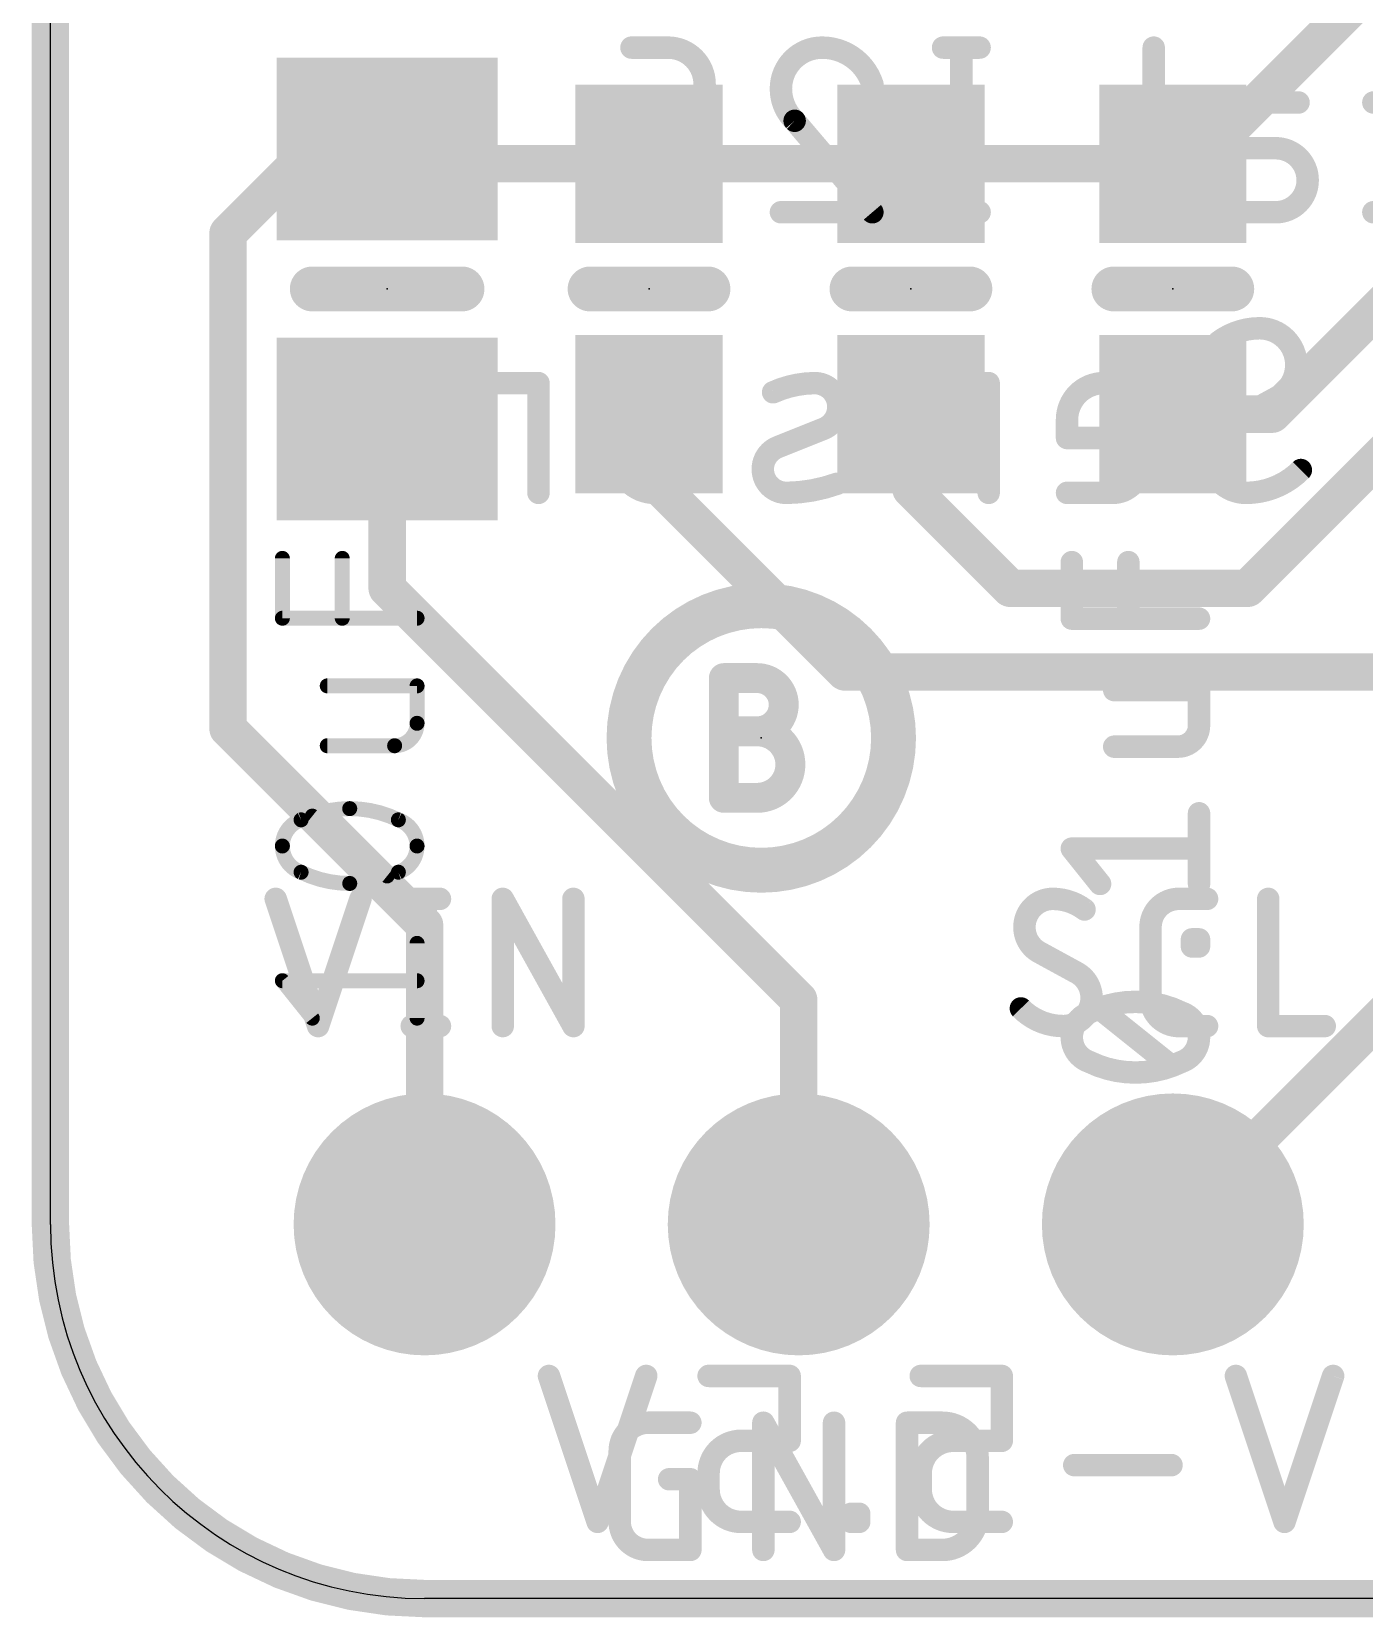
# Model space of a CAD drawing. Extents: x -0.1 to 23, y -0.1 to 16.6.
# Drawn here: x -0.13 to 8.92, y -0.13 to 10.64 of the extents above; entities that cross this region are included whole.
import ezdxf

# ---------------------------------------------------------------- set-up
doc = ezdxf.new("R2010")
doc.units = 0
for name, color, linetype in [('1', 12, 'CONTINUOUS'), ('16', 5, 'CONTINUOUS'), ('17', 110, 'CONTINUOUS'), ('20', 31, 'CONTINUOUS'), ('21', 40, 'CONTINUOUS'), ('22', 6, 'CONTINUOUS'), ('23', 53, 'CONTINUOUS'), ('27', 4, 'CONTINUOUS')]:
    doc.layers.add(name, color=color, linetype=linetype)

# ---------------------------------------------------------------- blocks, each defined once
blk = doc.blocks.new('RECT')
blk.add_solid([(-0.5, -0.5), (0.5, -0.5), (-0.5, 0.5), (0.5, 0.5)])
blk = doc.blocks.new('ROUNDP')
at = {"const_width": 0.5}
blk.add_lwpolyline([(0, -0.25, 1), (0, 0.25, 1), (0, -0.25)], format="xyb", dxfattribs=at)

msp = doc.modelspace()

# ---------------------------------------------------------------- linework, layer by layer
at = {"layer": '1', "const_width": 0.254}
for points in [[(9.525, 11.49), (7.775, 9.74)], [(1.778, 9.84), (1.2058, 9.2678)], [(2.286, 9.84), (1.778, 9.84)], [(2.386, 9.74), (2.286, 9.84)], [(4.064, 9.74), (2.386, 9.74)], [(5.842, 9.74), (4.064, 9.74)], [(7.62, 9.74), (5.842, 9.74)], [(7.775, 9.74), (7.62, 9.74)], [(9.652, 9.398), (8.294, 8.04)], [(1.2058, 5.9062), (1.2058, 9.2678)], [(9.398, 8.128), (8.128, 6.858)], [(4.064, 8.04), (4.064, 7.62)], [(5.842, 8.04), (5.842, 7.532)], [(8.294, 8.04), (7.62, 8.04)], [(2.286, 6.858), (2.286, 7.94)], [(5.394, 6.29), (4.064, 7.62)], [(6.516, 6.858), (5.842, 7.532)], [(5.08, 4.064), (2.286, 6.858)], [(8.128, 6.858), (6.516, 6.858)], [(9.525, 6.29), (5.394, 6.29)], [(2.54, 4.572), (1.2058, 5.9062)], [(2.54, 2.54), (2.54, 4.572)], [(9.525, 4.445), (7.62, 2.54)], [(5.08, 4.064), (5.08, 2.54)]]:
    msp.add_lwpolyline(points, dxfattribs=at)
at = {"layer": '1', "const_width": 0.127}
for points in [[(1.778, 9.9035, 1), (1.778, 9.7765)], [(1.8229, 9.7951, 1), (1.7331, 9.8849)], [(2.3309, 9.8849, 1), (2.2411, 9.7951)], [(2.286, 9.7765, 1), (2.286, 9.9035)], [(2.386, 9.8035, 1), (2.386, 9.6765)], [(2.3411, 9.6951, 1), (2.4309, 9.7849)], [(4.064, 9.8035, 1), (4.064, 9.6765)], [(4.064, 9.6765, 1), (4.064, 9.8035)], [(5.842, 9.8035, 1), (5.842, 9.6765)], [(5.842, 9.6765, 1), (5.842, 9.8035)], [(7.62, 9.8035, 1), (7.62, 9.6765)], [(7.62, 9.6765, 1), (7.62, 9.8035)], [(7.7301, 9.7849, 1), (7.8199, 9.6951)], [(7.775, 9.6765, 1), (7.775, 9.8035)], [(1.2693, 9.2678, 1), (1.1423, 9.2678)], [(1.1609, 9.3127, 1), (1.2507, 9.2229)], [(4.1275, 8.04, 1), (4.0005, 8.04)], [(5.9055, 8.04, 1), (5.7785, 8.04)], [(7.62, 8.1035, 1), (7.62, 7.9765)], [(8.2491, 8.0849, 1), (8.3389, 7.9951)], [(8.294, 7.9765, 1), (8.294, 8.1035)], [(2.3495, 7.94, 1), (2.2225, 7.94)], [(4.1089, 7.6649, 1), (4.0191, 7.5751)], [(4.0005, 7.62, 1), (4.1275, 7.62)], [(5.8869, 7.5769, 1), (5.7971, 7.4871)], [(5.7785, 7.532, 1), (5.9055, 7.532)], [(2.3309, 6.9029, 1), (2.2411, 6.8131)], [(2.2225, 6.858, 1), (2.3495, 6.858)], [(6.516, 6.9215, 1), (6.516, 6.7945)], [(6.4711, 6.8131, 1), (6.5609, 6.9029)], [(8.0831, 6.9029, 1), (8.1729, 6.8131)], [(8.128, 6.7945, 1), (8.128, 6.9215)], [(5.394, 6.3535, 1), (5.394, 6.2265)], [(5.3491, 6.2451, 1), (5.4389, 6.3349)], [(1.2507, 5.9511, 1), (1.1609, 5.8613)], [(1.1423, 5.9062, 1), (1.2693, 5.9062)], [(2.6035, 4.572, 1), (2.4765, 4.572)], [(2.4951, 4.5271, 1), (2.5849, 4.6169)], [(5.1435, 4.064, 1), (5.0165, 4.064)], [(5.0351, 4.0191, 1), (5.1249, 4.1089)], [(2.4765, 2.54, 1), (2.6035, 2.54)], [(5.0165, 2.54, 1), (5.1435, 2.54)], [(7.5751, 2.5849, 1), (7.6649, 2.4951)]]:
    msp.add_lwpolyline(points, format="xyb", dxfattribs=at)
at = {"layer": '16', "const_width": 0.254}
for points in [[(0, 2.54), (0, 13.97)], [(20.32, 0), (2.54, 0)]]:
    msp.add_lwpolyline(points, dxfattribs=at)
at = {"layer": '16'}
for points, const_width in [([(0, 2.54, 0.4142), (2.54, 0)], 0.254), ([(0.0635, 2.54, 1), (-0.0635, 2.54)], 0.127), ([(-0.0635, 2.54, 1), (0.0635, 2.54)], 0.127), ([(2.54, 0.0635, 1), (2.54, -0.0635)], 0.127), ([(2.54, -0.0635, 1), (2.54, 0.0635)], 0.127)]:
    msp.add_lwpolyline(points, format="xyb", dxfattribs=dict(at, const_width=const_width))
at = {"layer": '20'}
for p, q in [((0, 2.54), (0, 13.97)), ((20.32, 0), (2.54, 0))]:
    msp.add_line(p, q, dxfattribs=at)
msp.add_arc((2.54, 2.54), 2.54, 180, 270, dxfattribs=at)
at = {"layer": '21'}
for points, const_width in [([(2.794, 8.89), (1.778, 8.89)], 0.3048), ([(3.664, 8.89), (4.464, 8.89)], 0.3048), ([(5.442, 8.89), (6.242, 8.89)], 0.3048), ([(8.02, 8.89), (7.22, 8.89)], 0.3048), ([(4.572, 5.4356), (4.572, 6.2484)], 0.2032), ([(4.572, 6.2484), (4.7978, 6.2484)], 0.2032), ([(4.572, 5.8872), (4.7978, 5.8872)], 0.2032), ([(4.7978, 5.4356), (4.572, 5.4356)], 0.2032), ([(1.5294, 4.7498), (1.8172, 3.8862)], 0.1524), ([(1.8172, 3.8862), (2.1051, 4.7498)], 0.1524), ([(2.4528, 4.7498), (2.6447, 4.7498)], 0.1524), ([(2.5487, 4.7498), (2.5487, 3.8862)], 0.1524), ([(3.0709, 3.8862), (3.0709, 4.7498)], 0.1524), ([(3.0709, 4.7498), (3.5506, 3.8862)], 0.1524), ([(3.5506, 3.8862), (3.5506, 4.7498)], 0.1524), ([(7.6606, 4.7498), (7.8525, 4.7498)], 0.1524), ([(8.2676, 4.7498), (8.2676, 3.8862)], 0.1524), ([(7.4687, 4.0781), (7.4687, 4.5579)], 0.1524), ([(6.9724, 4.246), (6.7085, 4.39)], 0.1524), ([(2.4528, 3.8862), (2.6447, 3.8862)], 0.1524), ([(7.8525, 3.8862), (7.6606, 3.8862)], 0.1524), ([(8.2676, 3.8862), (8.6514, 3.8862)], 0.1524), ([(4.0567, 1.1938), (4.3445, 1.1938)], 0.1524), ([(4.8401, 0.3302), (4.8401, 1.1938)], 0.1524), ([(4.8401, 1.1938), (5.3199, 0.3302)], 0.1524), ([(5.3199, 0.3302), (5.3199, 1.1938)], 0.1524), ([(5.8155, 0.3302), (5.8155, 1.1938)], 0.1524), ([(5.8155, 1.1938), (6.0554, 1.1938)], 0.1524), ([(3.8648, 0.5221), (3.8648, 1.0019)], 0.1524), ([(6.2952, 0.9539), (6.2952, 0.5701)], 0.1524), ([(4.2006, 0.81), (4.3445, 0.81)], 0.1524), ([(4.3445, 0.81), (4.3445, 0.3302)], 0.1524), ([(4.3445, 0.3302), (4.0567, 0.3302)], 0.1524), ([(6.0554, 0.3302), (5.8155, 0.3302)], 0.1524)]:
    msp.add_lwpolyline(points, dxfattribs=dict(at, const_width=const_width))
for points, const_width in [([(1.778, 8.9662, 1), (1.778, 8.8138)], 0.1524), ([(2.794, 8.8138, 1), (2.794, 8.9662)], 0.1524), ([(3.664, 8.9662, 1), (3.664, 8.8138)], 0.1524), ([(4.464, 8.8138, 1), (4.464, 8.9662)], 0.1524), ([(5.442, 8.9662, 1), (5.442, 8.8138)], 0.1524), ([(6.242, 8.8138, 1), (6.242, 8.9662)], 0.1524), ([(7.22, 8.9662, 1), (7.22, 8.8138)], 0.1524), ([(8.02, 8.8138, 1), (8.02, 8.9662)], 0.1524), ([(4.826, 4.944, 1), (4.826, 6.74, 1), (4.826, 4.944)], 0.3048), ([(4.6228, 6.2484, 1), (4.5212, 6.2484)], 0.1016), ([(4.572, 6.2992, 1), (4.572, 6.1976)], 0.1016), ([(4.7978, 5.8872, 1), (4.7978, 6.2484)], 0.2032), ([(4.7978, 6.2992, 1), (4.7978, 6.1976)], 0.1016), ([(4.7978, 6.1976, 1), (4.7978, 6.2992)], 0.1016), ([(4.572, 5.938, 1), (4.572, 5.8364)], 0.1016), ([(4.7978, 5.4356, 1), (4.7978, 5.8872)], 0.2032), ([(4.7978, 5.938, 1), (4.7978, 5.8364)], 0.1016), ([(4.7978, 5.9379, 1), (4.7978, 5.8364)], 0.1016), ([(4.7978, 5.8364, 1), (4.7978, 5.938)], 0.1016), ([(4.572, 5.4864, 1), (4.572, 5.3848)], 0.1016), ([(4.7978, 5.4864, 1), (4.7978, 5.3848)], 0.1016), ([(4.7978, 5.3848, 1), (4.7978, 5.4864)], 0.1016), ([(4.5212, 5.4356, 1), (4.6228, 5.4356)], 0.1016), ([(1.5655, 4.7618, 1), (1.4932, 4.7378)], 0.0762), ([(2.1412, 4.7378, 1), (2.069, 4.7618)], 0.0762), ([(2.4528, 4.7879, 1), (2.4528, 4.7117)], 0.0762), ([(2.5868, 4.7498, 1), (2.5106, 4.7498)], 0.0762), ([(2.6447, 4.7117, 1), (2.6447, 4.7879)], 0.0762), ([(3.109, 4.7498, 1), (3.0328, 4.7498)], 0.0762), ([(3.1042, 4.7683, 1), (3.0376, 4.7313)], 0.0762), ([(3.5887, 4.7498, 1), (3.5125, 4.7498)], 0.0762), ([(6.8045, 4.7498, 0.4142), (6.6126, 4.5579)], 0.1524), ([(7.0204, 4.6778, 0.1623), (6.8045, 4.7498)], 0.1524), ([(6.8045, 4.7879, 1), (6.8045, 4.7117)], 0.0762), ([(6.8045, 4.7117, 1), (6.8045, 4.7879)], 0.0762), ([(6.9975, 4.6474, 1), (7.0433, 4.7083)], 0.0762), ([(7.6606, 4.7498, 0.4142), (7.4687, 4.5579)], 0.1524), ([(7.6606, 4.7879, 1), (7.6606, 4.7117)], 0.0762), ([(7.6606, 4.7117, 1), (7.6606, 4.7879)], 0.0762), ([(7.8525, 4.7117, 1), (7.8525, 4.7879)], 0.0762), ([(8.3057, 4.7498, 1), (8.2295, 4.7498)], 0.0762), ([(6.6126, 4.5579, 0.2656), (6.7085, 4.39)], 0.1524), ([(6.6507, 4.5579, 1), (6.5745, 4.5579)], 0.0762), ([(7.5068, 4.5579, 1), (7.4306, 4.5579)], 0.0762), ([(6.5745, 4.5579, 1), (6.6507, 4.5579)], 0.0762), ([(7.4306, 4.5579, 1), (7.5068, 4.5579)], 0.0762), ([(6.7268, 4.4234, 1), (6.6903, 4.3565)], 0.0762), ([(6.6892, 4.3571, 1), (6.7279, 4.4228)], 0.0762), ([(6.9918, 4.2789, 1), (6.9531, 4.2132)], 0.0762), ([(7.0684, 4.0781, 0.2656), (6.9724, 4.246)], 0.1524), ([(6.9542, 4.2126, 1), (6.9907, 4.2795)], 0.0762), ([(6.8765, 3.8862, 0.4142), (7.0684, 4.0781)], 0.1524), ([(7.1065, 4.0781, 1), (7.0303, 4.0781)], 0.0762), ([(7.0303, 4.0781, 1), (7.1065, 4.0781)], 0.0762), ([(7.4687, 4.0781, 0.4142), (7.6606, 3.8862)], 0.1524), ([(7.5068, 4.0781, 1), (7.4306, 4.0781)], 0.0762), ([(7.4306, 4.0781, 1), (7.5068, 4.0781)], 0.0762), ([(6.6157, 4.033, 1), (6.5615, 3.9793)], 0.0762), ([(6.5886, 4.0061, 0.2), (6.8765, 3.8862)], 0.1524), ([(1.7811, 3.8982, 1), (1.8534, 3.8742)], 0.0762), ([(1.7811, 3.8742, 1), (1.8534, 3.8982)], 0.0762), ([(2.4528, 3.9243, 1), (2.4528, 3.8481)], 0.0762), ([(2.5106, 3.8862, 1), (2.5868, 3.8862)], 0.0762), ([(2.6447, 3.8481, 1), (2.6447, 3.9243)], 0.0762), ([(3.0328, 3.8862, 1), (3.109, 3.8862)], 0.0762), ([(3.5125, 3.8862, 1), (3.5887, 3.8862)], 0.0762), ([(3.5173, 3.8677, 1), (3.5839, 3.9047)], 0.0762), ([(6.8765, 3.9243, 1), (6.8765, 3.8481)], 0.0762), ([(6.8765, 3.8481, 1), (6.8765, 3.9243)], 0.0762), ([(7.6606, 3.9243, 1), (7.6606, 3.8481)], 0.0762), ([(7.6606, 3.8481, 1), (7.6606, 3.9243)], 0.0762), ([(7.8525, 3.8481, 1), (7.8525, 3.9243)], 0.0762), ([(8.2676, 3.9243, 1), (8.2676, 3.8481)], 0.0762), ([(8.2295, 3.8862, 1), (8.3057, 3.8862)], 0.0762), ([(8.6514, 3.8481, 1), (8.6514, 3.9243)], 0.0762), ([(4.0567, 1.1938, 0.4142), (3.8648, 1.0019)], 0.1524), ([(4.0567, 1.2319, 1), (4.0567, 1.1557)], 0.0762), ([(4.0567, 1.1557, 1), (4.0567, 1.2319)], 0.0762), ([(4.3445, 1.1557, 1), (4.3445, 1.2319)], 0.0762), ([(4.8782, 1.1938, 1), (4.802, 1.1938)], 0.0762), ([(4.8734, 1.2123, 1), (4.8068, 1.1753)], 0.0762), ([(5.358, 1.1938, 1), (5.2818, 1.1938)], 0.0762), ([(5.8536, 1.1938, 1), (5.7774, 1.1938)], 0.0762), ([(5.8155, 1.2319, 1), (5.8155, 1.1557)], 0.0762), ([(6.2952, 0.9539, 0.4142), (6.0554, 1.1938)], 0.1524), ([(6.0554, 1.2319, 1), (6.0554, 1.1557)], 0.0762), ([(6.0554, 1.1557, 1), (6.0554, 1.2319)], 0.0762), ([(3.9029, 1.0019, 1), (3.8267, 1.0019)], 0.0762), ([(3.8267, 1.0019, 1), (3.9029, 1.0019)], 0.0762), ([(6.3333, 0.9539, 1), (6.2571, 0.9539)], 0.0762), ([(6.2571, 0.9539, 1), (6.3333, 0.9539)], 0.0762), ([(4.2006, 0.8481, 1), (4.2006, 0.7719)], 0.0762), ([(4.3826, 0.81, 1), (4.3064, 0.81)], 0.0762), ([(4.3445, 0.7719, 1), (4.3445, 0.8481)], 0.0762), ([(6.0554, 0.3302, 0.4142), (6.2952, 0.5701)], 0.1524), ([(6.3333, 0.5701, 1), (6.2571, 0.5701)], 0.0762), ([(3.8648, 0.5221, 0.4142), (4.0567, 0.3302)], 0.1524), ([(3.9029, 0.5221, 1), (3.8267, 0.5221)], 0.0762), ([(3.8267, 0.5221, 1), (3.9029, 0.5221)], 0.0762), ([(6.2571, 0.5701, 1), (6.3333, 0.5701)], 0.0762), ([(4.0567, 0.3683, 1), (4.0567, 0.2921)], 0.0762), ([(4.0567, 0.2921, 1), (4.0567, 0.3683)], 0.0762), ([(4.3064, 0.3302, 1), (4.3826, 0.3302)], 0.0762), ([(4.3445, 0.2921, 1), (4.3445, 0.3683)], 0.0762), ([(4.802, 0.3302, 1), (4.8782, 0.3302)], 0.0762), ([(5.2818, 0.3302, 1), (5.358, 0.3302)], 0.0762), ([(5.2866, 0.3117, 1), (5.3532, 0.3487)], 0.0762), ([(5.8155, 0.3683, 1), (5.8155, 0.2921)], 0.0762), ([(5.7774, 0.3302, 1), (5.8536, 0.3302)], 0.0762), ([(6.0554, 0.3683, 1), (6.0554, 0.2921)], 0.0762), ([(6.0554, 0.2921, 1), (6.0554, 0.3683)], 0.0762)]:
    msp.add_lwpolyline(points, format="xyb", dxfattribs=dict(at, const_width=const_width))
at = {"layer": '22', "const_width": 0.1524}
for points in [[(4.1931, 10.5283), (3.9447, 10.5283)], [(6.3084, 10.5283), (6.0601, 10.5283)], [(6.1843, 10.5283), (6.1843, 9.4107)], [(7.4902, 10.5283), (7.4902, 9.597)], [(4.4414, 9.6591), (4.4414, 10.2799)], [(8.225, 10.1558), (8.4734, 10.1558)], [(9.3539, 10.1558), (8.9813, 10.1558)], [(5.0525, 10.0316), (5.5803, 9.4107)], [(8.0388, 9.4107), (8.0388, 9.9695)], [(8.0388, 9.8453), (8.3182, 9.8453)], [(3.9447, 9.4107), (4.1931, 9.4107)], [(5.5803, 9.4107), (4.9594, 9.4107)], [(6.3084, 9.4107), (6.0601, 9.4107)], [(8.3182, 9.4107), (8.0388, 9.4107)], [(9.0434, 9.4107), (8.9813, 9.4107)], [(3.3134, 8.2508), (2.9409, 8.2508)], [(2.9409, 8.2508), (2.9409, 8.1266)], [(3.3134, 7.5057), (3.3134, 8.2508)], [(6.3697, 8.2508), (6.0592, 8.2508)], [(6.3697, 7.5057), (6.3697, 8.2508)], [(7.9925, 7.9714), (8.3339, 8.1576)], [(3.8537, 8.0024), (3.8537, 7.7541)], [(4.3504, 7.7541), (4.3504, 8.0024)], [(5.873, 8.0645), (5.873, 7.5057)], [(6.9017, 8.0024), (6.9017, 7.8782)], [(7.3984, 7.692), (7.3984, 8.0024)], [(4.9374, 7.8161), (5.2479, 7.9403)], [(6.9017, 7.8782), (7.3984, 7.8782)], [(6.9017, 7.5057), (7.2121, 7.5057)], [(3.7148, 0.5207), (3.3846, 1.5113)], [(4.045, 1.5113), (3.7148, 0.5207)], [(5.0187, 1.5113), (4.4683, 1.5113)], [(5.0187, 1.071), (5.0187, 1.5113)], [(6.4588, 1.5113), (5.9085, 1.5113)], [(6.4588, 1.071), (6.4588, 1.5113)], [(8.3782, 0.5207), (8.048, 1.5113)], [(8.7084, 1.5113), (8.3782, 0.5207)], [(4.6885, 1.071), (5.0187, 1.071)], [(6.1286, 1.071), (6.4588, 1.071)], [(7.6111, 0.9059), (6.9507, 0.9059)], [(4.4683, 0.7408), (4.4683, 0.8509)], [(5.9085, 0.7408), (5.9085, 0.8509)], [(5.4911, 0.5757), (5.4361, 0.5757)], [(5.4361, 0.5757), (5.4361, 0.5207)], [(5.4911, 0.5207), (5.4911, 0.5757)], [(5.0187, 0.5207), (4.6885, 0.5207)], [(5.4361, 0.5207), (5.4911, 0.5207)], [(6.4588, 0.5207), (6.1286, 0.5207)]]:
    msp.add_lwpolyline(points, dxfattribs=at)
at = {"layer": '22'}
for points, const_width in [([(3.9447, 10.5664, 1), (3.9447, 10.4902)], 0.0762), ([(4.4414, 10.2799, 0.4142), (4.1931, 10.5283)], 0.1524), ([(4.1931, 10.5664, 1), (4.1931, 10.4902)], 0.0762), ([(4.1931, 10.4902, 1), (4.1931, 10.5664)], 0.0762), ([(5.2388, 10.5283, 0.4142), (4.9594, 10.2489)], 0.1524), ([(5.5803, 10.2799, 0.3252), (5.2388, 10.5283)], 0.1524), ([(5.2388, 10.5664, 1), (5.2388, 10.4902)], 0.0762), ([(5.2388, 10.4902, 1), (5.2388, 10.5664)], 0.0762), ([(6.0601, 10.5664, 1), (6.0601, 10.4902)], 0.0762), ([(6.2224, 10.5283, 1), (6.1462, 10.5283)], 0.0762), ([(6.3084, 10.4902, 1), (6.3084, 10.5664)], 0.0762), ([(7.5283, 10.5283, 1), (7.4521, 10.5283)], 0.0762), ([(4.4795, 10.2799, 1), (4.4033, 10.2799)], 0.0762), ([(4.4033, 10.2799, 1), (4.4795, 10.2799)], 0.0762), ([(4.9594, 10.2489, 0.2053), (5.0525, 10.0316)], 0.1524), ([(4.9975, 10.2489, 1), (4.9213, 10.2489)], 0.0762), ([(4.9213, 10.2489, 1), (4.9975, 10.2489)], 0.0762), ([(5.5441, 10.2682, 1), (5.6165, 10.2917)], 0.0762), ([(8.225, 10.1558, 0.4142), (8.0388, 9.9695)], 0.1524), ([(8.225, 10.1939, 1), (8.225, 10.1177)], 0.0762), ([(8.225, 10.1177, 1), (8.225, 10.1939)], 0.0762), ([(8.4734, 10.1177, 1), (8.4734, 10.1939)], 0.0762), ([(8.9813, 10.1939, 1), (8.9813, 10.1177)], 0.0762), ([(5.0816, 10.0563, 1), (5.0235, 10.0069)], 0.0762), ([(5.0263, 10.004, 1), (5.0788, 10.0592)], 0.0762), ([(8.0769, 9.9695, 1), (8.0007, 9.9695)], 0.0762), ([(8.0007, 9.9695, 1), (8.0769, 9.9695)], 0.0762), ([(8.0388, 9.8834, 1), (8.0388, 9.8072)], 0.0762), ([(8.3182, 9.4107, 1), (8.3182, 9.8453)], 0.1524), ([(8.3182, 9.8834, 1), (8.3182, 9.8072)], 0.0762), ([(8.3182, 9.8072, 1), (8.3182, 9.8834)], 0.0762), ([(4.1931, 9.4107, 0.4142), (4.4414, 9.6591)], 0.1524), ([(4.4795, 9.6591, 1), (4.4033, 9.6591)], 0.0762), ([(4.4033, 9.6591, 1), (4.4795, 9.6591)], 0.0762), ([(7.304, 9.4107, 0.4142), (7.4902, 9.597)], 0.1524), ([(7.5283, 9.597, 1), (7.4521, 9.597)], 0.0762), ([(7.4521, 9.597, 1), (7.5283, 9.597)], 0.0762), ([(3.9447, 9.4488, 1), (3.9447, 9.3726)], 0.0762), ([(4.1931, 9.4488, 1), (4.1931, 9.3726)], 0.0762), ([(4.1931, 9.3726, 1), (4.1931, 9.4488)], 0.0762), ([(4.9594, 9.4488, 1), (4.9594, 9.3726)], 0.0762), ([(5.5513, 9.386, 1), (5.6093, 9.4354)], 0.0762), ([(5.5803, 9.3726, 1), (5.5803, 9.4488)], 0.0762), ([(6.0601, 9.4488, 1), (6.0601, 9.3726)], 0.0762), ([(6.3084, 9.3726, 1), (6.3084, 9.4488)], 0.0762), ([(7.304, 9.4488, 1), (7.304, 9.3726)], 0.0762), ([(8.0388, 9.4488, 1), (8.0388, 9.3726)], 0.0762), ([(8.3182, 9.4488, 1), (8.3182, 9.3726)], 0.0762), ([(8.3182, 9.3726, 1), (8.3182, 9.4488)], 0.0762), ([(8.9813, 9.4488, 1), (8.9813, 9.3726)], 0.0762), ([(6.1462, 9.4107, 1), (6.2224, 9.4107)], 0.0762), ([(8.0007, 9.4107, 1), (8.0769, 9.4107)], 0.0762), ([(8.2098, 8.6233, 0.1623), (7.9304, 8.5302)], 0.1524), ([(8.4581, 8.3749, 0.4142), (8.2098, 8.6233)], 0.1524), ([(8.2098, 8.6614, 1), (8.2098, 8.5852)], 0.0762), ([(8.2098, 8.5852, 1), (8.2098, 8.6614)], 0.0762), ([(7.9075, 8.5606, 1), (7.9532, 8.4997)], 0.0762), ([(8.3339, 8.1576, 0.2656), (8.4581, 8.3749)], 0.1524), ([(8.4962, 8.3749, 1), (8.42, 8.3749)], 0.0762), ([(8.42, 8.3749, 1), (8.4962, 8.3749)], 0.0762), ([(2.9409, 8.2889, 1), (2.9409, 8.2127)], 0.0762), ([(2.979, 8.2508, 1), (2.9028, 8.2508)], 0.0762), ([(3.3515, 8.2508, 1), (3.2753, 8.2508)], 0.0762), ([(3.3134, 8.2127, 1), (3.3134, 8.2889)], 0.0762), ([(4.3504, 8.0024, 1), (3.8537, 8.0024)], 0.1524), ([(5.1858, 8.2508, 0.1025), (4.9064, 8.1887)], 0.1524), ([(5.1852, 8.2889, 1), (5.1863, 8.2127)], 0.0762), ([(5.2479, 7.9403, 0.8318), (5.1858, 8.2508)], 0.1524), ([(5.1863, 8.2127, 1), (5.1852, 8.2889)], 0.0762), ([(6.0592, 8.2508, 0.4142), (5.873, 8.0645)], 0.1524), ([(6.0592, 8.2889, 1), (6.0592, 8.2127)], 0.0762), ([(6.0592, 8.2127, 1), (6.0592, 8.2889)], 0.0762), ([(6.4078, 8.2508, 1), (6.3316, 8.2508)], 0.0762), ([(6.3697, 8.2127, 1), (6.3697, 8.2889)], 0.0762), ([(7.3984, 8.0024, 1), (6.9017, 8.0024)], 0.1524), ([(4.8907, 8.2234, 1), (4.922, 8.1539)], 0.0762), ([(8.3146, 8.1905, 1), (8.3533, 8.1248)], 0.0762), ([(8.3522, 8.1242, 1), (8.3157, 8.1911)], 0.0762), ([(2.9028, 8.1266, 1), (2.979, 8.1266)], 0.0762), ([(3.8918, 8.0024, 1), (3.8156, 8.0024)], 0.0762), ([(4.3885, 8.0024, 1), (4.3123, 8.0024)], 0.0762), ([(5.9111, 8.0645, 1), (5.8349, 8.0645)], 0.0762), ([(5.8349, 8.0645, 1), (5.9111, 8.0645)], 0.0762), ([(6.9398, 8.0024, 1), (6.8636, 8.0024)], 0.0762), ([(7.4365, 8.0024, 1), (7.3603, 8.0024)], 0.0762), ([(3.8156, 8.0024, 1), (3.8918, 8.0024)], 0.0762), ([(4.3123, 8.0024, 1), (4.3885, 8.0024)], 0.0762), ([(5.2337, 7.9757, 1), (5.262, 7.9049)], 0.0762), ([(5.262, 7.9049, 1), (5.2337, 7.9757)], 0.0762), ([(6.8636, 8.0024, 1), (6.9398, 8.0024)], 0.0762), ([(7.3603, 8.0024, 1), (7.4365, 8.0024)], 0.0762), ([(7.9925, 7.9714, 0.2656), (7.8683, 7.7541)], 0.1524), ([(7.9742, 8.0048, 1), (8.0107, 7.9379)], 0.0762), ([(8.0118, 7.9385, 1), (7.9731, 8.0042)], 0.0762), ([(4.9374, 7.8161, 0.8318), (4.9995, 7.5057)], 0.1524), ([(4.9233, 7.8515, 1), (4.9516, 7.7808)], 0.0762), ([(4.9516, 7.7808, 1), (4.9233, 7.8515)], 0.0762), ([(6.9017, 7.9163, 1), (6.9017, 7.8401)], 0.0762), ([(6.8636, 7.8782, 1), (6.9398, 7.8782)], 0.0762), ([(7.3984, 7.8401, 1), (7.3984, 7.9163)], 0.0762), ([(3.8537, 7.7541, 1), (4.3504, 7.7541)], 0.1524), ([(3.8918, 7.7541, 1), (3.8156, 7.7541)], 0.0762), ([(3.8156, 7.7541, 1), (3.8918, 7.7541)], 0.0762), ([(4.3885, 7.7541, 1), (4.3123, 7.7541)], 0.0762), ([(4.3123, 7.7541, 1), (4.3885, 7.7541)], 0.0762), ([(7.2121, 7.5057, 0.4142), (7.3984, 7.692)], 0.1524), ([(7.4365, 7.692, 1), (7.3603, 7.692)], 0.0762), ([(7.8683, 7.7541, 0.4142), (8.1166, 7.5057)], 0.1524), ([(7.9064, 7.7541, 1), (7.8302, 7.7541)], 0.0762), ([(7.8302, 7.7541, 1), (7.9064, 7.7541)], 0.0762), ([(4.9995, 7.5057, 0.083), (5.341, 7.5678)], 0.1524), ([(5.3539, 7.5319, 1), (5.3281, 7.6036)], 0.0762), ([(7.3603, 7.692, 1), (7.4365, 7.692)], 0.0762), ([(8.1166, 7.5057, 0.2), (8.4892, 7.6609)], 0.1524), ([(8.5162, 7.6341, 1), (8.4621, 7.6877)], 0.0762), ([(3.2753, 7.5057, 1), (3.3515, 7.5057)], 0.0762), ([(4.999, 7.5438, 1), (5, 7.4676)], 0.0762), ([(5, 7.4676, 1), (4.999, 7.5438)], 0.0762), ([(5.8349, 7.5057, 1), (5.9111, 7.5057)], 0.0762), ([(6.3316, 7.5057, 1), (6.4078, 7.5057)], 0.0762), ([(6.9017, 7.5438, 1), (6.9017, 7.4676)], 0.0762), ([(7.2121, 7.5438, 1), (7.2121, 7.4676)], 0.0762), ([(7.2121, 7.4676, 1), (7.2121, 7.5438)], 0.0762), ([(8.1166, 7.5438, 1), (8.1166, 7.4676)], 0.0762), ([(8.1166, 7.4676, 1), (8.1166, 7.5438)], 0.0762), ([(3.4207, 1.5233, 1), (3.3484, 1.4993)], 0.0762), ([(4.0811, 1.4993, 1), (4.0088, 1.5233)], 0.0762), ([(4.4683, 1.5494, 1), (4.4683, 1.4732)], 0.0762), ([(5.0568, 1.5113, 1), (4.9806, 1.5113)], 0.0762), ([(5.0187, 1.4732, 1), (5.0187, 1.5494)], 0.0762), ([(5.9085, 1.5494, 1), (5.9085, 1.4732)], 0.0762), ([(6.4969, 1.5113, 1), (6.4207, 1.5113)], 0.0762), ([(6.4588, 1.4732, 1), (6.4588, 1.5494)], 0.0762), ([(8.0842, 1.5233, 1), (8.0119, 1.4993)], 0.0762), ([(8.7446, 1.4993, 1), (8.6723, 1.5233)], 0.0762), ([(4.6885, 1.071, 0.4142), (4.4683, 0.8509)], 0.1524), ([(4.6885, 1.1091, 1), (4.6885, 1.0329)], 0.0762), ([(4.6885, 1.0329, 1), (4.6885, 1.1091)], 0.0762), ([(4.9806, 1.071, 1), (5.0568, 1.071)], 0.0762), ([(5.0187, 1.0329, 1), (5.0187, 1.1091)], 0.0762), ([(6.1286, 1.071, 0.4142), (5.9085, 0.8509)], 0.1524), ([(6.1286, 1.1091, 1), (6.1286, 1.0329)], 0.0762), ([(6.1286, 1.0329, 1), (6.1286, 1.1091)], 0.0762), ([(6.4207, 1.071, 1), (6.4969, 1.071)], 0.0762), ([(6.4588, 1.0329, 1), (6.4588, 1.1091)], 0.0762), ([(6.9507, 0.944, 1), (6.9507, 0.8678)], 0.0762), ([(7.6111, 0.8678, 1), (7.6111, 0.944)], 0.0762), ([(4.5064, 0.8509, 1), (4.4302, 0.8509)], 0.0762), ([(4.4302, 0.8509, 1), (4.5064, 0.8509)], 0.0762), ([(5.9466, 0.8509, 1), (5.8704, 0.8509)], 0.0762), ([(5.8704, 0.8509, 1), (5.9466, 0.8509)], 0.0762), ([(4.4683, 0.7408, 0.4142), (4.6885, 0.5207)], 0.1524), ([(4.5064, 0.7408, 1), (4.4302, 0.7408)], 0.0762), ([(4.4302, 0.7408, 1), (4.5064, 0.7408)], 0.0762), ([(5.9085, 0.7408, 0.4142), (6.1286, 0.5207)], 0.1524), ([(5.9466, 0.7408, 1), (5.8704, 0.7408)], 0.0762), ([(5.8704, 0.7408, 1), (5.9466, 0.7408)], 0.0762), ([(5.4361, 0.6138, 1), (5.4361, 0.5376)], 0.0762), ([(5.4742, 0.5757, 1), (5.398, 0.5757)], 0.0762), ([(5.5292, 0.5757, 1), (5.453, 0.5757)], 0.0762), ([(5.4911, 0.5376, 1), (5.4911, 0.6138)], 0.0762), ([(3.6786, 0.5327, 1), (3.7509, 0.5087)], 0.0762), ([(3.6786, 0.5087, 1), (3.7509, 0.5327)], 0.0762), ([(4.6885, 0.5588, 1), (4.6885, 0.4826)], 0.0762), ([(4.6885, 0.4826, 1), (4.6885, 0.5588)], 0.0762), ([(5.0187, 0.4826, 1), (5.0187, 0.5588)], 0.0762), ([(5.4361, 0.5588, 1), (5.4361, 0.4826)], 0.0762), ([(5.398, 0.5207, 1), (5.4742, 0.5207)], 0.0762), ([(5.453, 0.5207, 1), (5.5292, 0.5207)], 0.0762), ([(5.4911, 0.4826, 1), (5.4911, 0.5588)], 0.0762), ([(6.1286, 0.5588, 1), (6.1286, 0.4826)], 0.0762), ([(6.1286, 0.4826, 1), (6.1286, 0.5588)], 0.0762), ([(6.4588, 0.4826, 1), (6.4588, 0.5588)], 0.0762), ([(8.3421, 0.5327, 1), (8.4144, 0.5087)], 0.0762), ([(8.3421, 0.5087, 1), (8.4144, 0.5327)], 0.0762)]:
    msp.add_lwpolyline(points, format="xyb", dxfattribs=dict(at, const_width=const_width))
at = {"layer": '23'}
for p in [(2.286, 8.89), (4.064, 8.89), (5.842, 8.89), (7.62, 8.89), (4.826, 5.842)]:
    msp.add_point(p, dxfattribs=at)
at = {"layer": '27'}
for points, const_width in [([(1.5748, 6.6548), (1.5748, 7.0612)], 0.1016), ([(1.9812, 6.6548), (1.9812, 7.0612)], 0.1016), ([(6.9342, 6.652), (6.9342, 7.0358)], 0.1524), ([(7.318, 6.652), (7.318, 7.0358)], 0.1524), ([(2.4892, 6.6548), (1.5748, 6.6548)], 0.1016), ([(7.7978, 6.652), (6.9342, 6.652)], 0.1524), ([(2.4892, 6.1956), (1.8796, 6.1956)], 0.1016), ([(2.4892, 5.9416), (2.4892, 6.1956)], 0.1016), ([(7.7978, 6.1668), (7.2221, 6.1668)], 0.1524), ([(7.7978, 5.9269), (7.7978, 6.1668)], 0.1524), ([(1.8796, 5.7892), (2.3368, 5.7892)], 0.1016), ([(7.2221, 5.783), (7.6539, 5.783)], 0.1524), ([(7.7978, 4.8511), (7.7978, 5.3308)], 0.1524), ([(2.286, 4.9053), (1.778, 5.3117)], 0.1016), ([(7.1261, 4.8511), (6.9342, 5.091)], 0.1524), ([(6.9342, 5.091), (7.7978, 5.091)], 0.1524), ([(7.7498, 4.4269), (7.7498, 4.4749)], 0.1524), ([(7.7498, 4.4749), (7.7978, 4.4749)], 0.1524), ([(7.7978, 4.4749), (7.7978, 4.4269)], 0.1524), ([(2.4892, 3.9401), (2.4892, 4.4481)], 0.1016), ([(7.7978, 4.4269), (7.7498, 4.4269)], 0.1524), ([(1.778, 3.9401), (1.5748, 4.1941)], 0.1016), ([(1.5748, 4.1941), (2.4892, 4.1941)], 0.1016), ([(7.6059, 3.6189), (7.1261, 4.0027)], 0.1524)]:
    msp.add_lwpolyline(points, dxfattribs=dict(at, const_width=const_width))
for points, const_width in [([(1.6002, 7.0612, 1), (1.5494, 7.0612)], 0.0508), ([(2.0066, 7.0612, 1), (1.9558, 7.0612)], 0.0508), ([(6.9723, 7.0358, 1), (6.8961, 7.0358)], 0.0762), ([(7.3561, 7.0358, 1), (7.2799, 7.0358)], 0.0762), ([(1.5748, 6.6802, 1), (1.5748, 6.6294)], 0.0508), ([(1.5494, 6.6548, 1), (1.6002, 6.6548)], 0.0508), ([(1.9558, 6.6548, 1), (2.0066, 6.6548)], 0.0508), ([(2.4892, 6.6294, 1), (2.4892, 6.6802)], 0.0508), ([(6.9342, 6.6901, 1), (6.9342, 6.6139)], 0.0762), ([(6.8961, 6.652, 1), (6.9723, 6.652)], 0.0762), ([(7.2799, 6.652, 1), (7.3561, 6.652)], 0.0762), ([(7.7978, 6.6139, 1), (7.7978, 6.6901)], 0.0762), ([(1.8796, 6.221, 1), (1.8796, 6.1702)], 0.0508), ([(2.5146, 6.1956, 1), (2.4638, 6.1956)], 0.0508), ([(2.4892, 6.1702, 1), (2.4892, 6.221)], 0.0508), ([(7.2221, 6.2049, 1), (7.2221, 6.1287)], 0.0762), ([(7.8359, 6.1668, 1), (7.7597, 6.1668)], 0.0762), ([(7.7978, 6.1287, 1), (7.7978, 6.2049)], 0.0762), ([(2.3368, 5.7892, 0.4142), (2.4892, 5.9416)], 0.1016), ([(2.5146, 5.9416, 1), (2.4638, 5.9416)], 0.0508), ([(2.4638, 5.9416, 1), (2.5146, 5.9416)], 0.0508), ([(7.6539, 5.783, 0.4142), (7.7978, 5.9269)], 0.1524), ([(7.8359, 5.9269, 1), (7.7597, 5.9269)], 0.0762), ([(7.7597, 5.9269, 1), (7.8359, 5.9269)], 0.0762), ([(1.8796, 5.8146, 1), (1.8796, 5.7638)], 0.0508), ([(2.3368, 5.8146, 1), (2.3368, 5.7638)], 0.0508), ([(2.3368, 5.7638, 1), (2.3368, 5.8146)], 0.0508), ([(7.2221, 5.8211, 1), (7.2221, 5.7449)], 0.0762), ([(7.6539, 5.8211, 1), (7.6539, 5.7449)], 0.0762), ([(7.6539, 5.7449, 1), (7.6539, 5.8211)], 0.0762), ([(2.032, 5.3625, 0.1139), (1.7018, 5.2863)], 0.1016), ([(2.3622, 5.2863, 0.1139), (2.032, 5.3625)], 0.1016), ([(2.032, 5.3879, 1), (2.032, 5.3371)], 0.0508), ([(2.032, 5.3371, 1), (2.032, 5.3879)], 0.0508), ([(7.8359, 5.3308, 1), (7.7597, 5.3308)], 0.0762), ([(1.7018, 5.2863, 0.3205), (1.5748, 5.1085)], 0.1016), ([(1.6907, 5.3091, 1), (1.7129, 5.2634)], 0.0508), ([(1.71, 5.2622, 1), (1.6936, 5.3103)], 0.0508), ([(1.7939, 5.3315, 1), (1.7621, 5.2918)], 0.0508), ([(2.4892, 5.1085, 0.3205), (2.3622, 5.2863)], 0.1016), ([(2.3704, 5.3103, 1), (2.354, 5.2622)], 0.0508), ([(2.3511, 5.2634, 1), (2.3733, 5.3091)], 0.0508), ([(6.964, 5.1148, 1), (6.9044, 5.0672)], 0.0762), ([(6.9342, 5.1291, 1), (6.9342, 5.0529)], 0.0762), ([(7.7978, 5.0529, 1), (7.7978, 5.1291)], 0.0762), ([(1.5748, 5.1085, 0.3205), (1.7018, 4.9307)], 0.1016), ([(1.6002, 5.1085, 1), (1.5494, 5.1085)], 0.0508), ([(1.5494, 5.1085, 1), (1.6002, 5.1085)], 0.0508), ([(2.3622, 4.9307, 0.3205), (2.4892, 5.1085)], 0.1016), ([(2.5146, 5.1085, 1), (2.4638, 5.1085)], 0.0508), ([(2.4638, 5.1085, 1), (2.5146, 5.1085)], 0.0508), ([(1.7018, 4.9307, 0.1139), (2.032, 4.8545)], 0.1016), ([(1.7129, 4.9535, 1), (1.6907, 4.9078)], 0.0508), ([(1.6936, 4.9066, 1), (1.71, 4.9547)], 0.0508), ([(2.032, 4.8545, 0.1139), (2.3622, 4.9307)], 0.1016), ([(2.354, 4.9547, 1), (2.3704, 4.9066)], 0.0508), ([(2.3733, 4.9078, 1), (2.3511, 4.9535)], 0.0508), ([(2.032, 4.8799, 1), (2.032, 4.8291)], 0.0508), ([(2.032, 4.8291, 1), (2.032, 4.8799)], 0.0508), ([(2.2701, 4.8854, 1), (2.3019, 4.9251)], 0.0508), ([(7.0964, 4.8273, 1), (7.1559, 4.8749)], 0.0762), ([(7.7597, 4.8511, 1), (7.8359, 4.8511)], 0.0762), ([(7.7879, 4.4749, 1), (7.7117, 4.4749)], 0.0762), ([(7.7498, 4.513, 1), (7.7498, 4.4368)], 0.0762), ([(7.8359, 4.4749, 1), (7.7597, 4.4749)], 0.0762), ([(7.7978, 4.4368, 1), (7.7978, 4.513)], 0.0762), ([(2.5146, 4.4481, 1), (2.4638, 4.4481)], 0.0508), ([(7.7498, 4.465, 1), (7.7498, 4.3888)], 0.0762), ([(7.7117, 4.4269, 1), (7.7879, 4.4269)], 0.0762), ([(7.7597, 4.4269, 1), (7.8359, 4.4269)], 0.0762), ([(7.7978, 4.3888, 1), (7.7978, 4.465)], 0.0762), ([(1.5748, 4.2195, 1), (1.5748, 4.1687)], 0.0508), ([(1.5946, 4.2099, 1), (1.555, 4.1782)], 0.0508), ([(2.4892, 4.1687, 1), (2.4892, 4.2195)], 0.0508), ([(7.366, 4.0507, 0.1139), (7.0541, 3.9787)], 0.1524), ([(7.6779, 3.9787, 0.1139), (7.366, 4.0507)], 0.1524), ([(7.366, 4.0888, 1), (7.366, 4.0126)], 0.0762), ([(7.366, 4.0126, 1), (7.366, 4.0888)], 0.0762), ([(7.0541, 3.9787, 0.3205), (6.9342, 3.8108)], 0.1524), ([(7.0375, 4.013, 1), (7.0708, 3.9445)], 0.0762), ([(7.0665, 3.9427, 1), (7.0418, 4.0148)], 0.0762), ([(7.1499, 4.0325, 1), (7.1023, 3.973)], 0.0762), ([(7.6902, 4.0148, 1), (7.6655, 3.9427)], 0.0762), ([(7.7978, 3.8108, 0.3205), (7.6779, 3.9787)], 0.1524), ([(7.6612, 3.9445, 1), (7.6946, 4.013)], 0.0762), ([(1.7582, 3.9242, 1), (1.7978, 3.9559)], 0.0508), ([(2.4638, 3.9401, 1), (2.5146, 3.9401)], 0.0508), ([(6.9342, 3.8108, 0.3205), (7.0541, 3.6429)], 0.1524), ([(6.9723, 3.8108, 1), (6.8961, 3.8108)], 0.0762), ([(7.6779, 3.6429, 0.3205), (7.7978, 3.8108)], 0.1524), ([(7.8359, 3.8108, 1), (7.7597, 3.8108)], 0.0762), ([(6.8961, 3.8108, 1), (6.9723, 3.8108)], 0.0762), ([(7.7597, 3.8108, 1), (7.8359, 3.8108)], 0.0762), ([(7.0541, 3.6429, 0.1139), (7.366, 3.5709)], 0.1524), ([(7.0708, 3.6771, 1), (7.0375, 3.6086)], 0.0762), ([(7.0418, 3.6068, 1), (7.0665, 3.6789)], 0.0762), ([(7.366, 3.5709, 0.1139), (7.6779, 3.6429)], 0.1524), ([(7.5821, 3.5891, 1), (7.6297, 3.6486)], 0.0762), ([(7.6655, 3.6789, 1), (7.6902, 3.6068)], 0.0762), ([(7.6946, 3.6086, 1), (7.6612, 3.6771)], 0.0762), ([(7.366, 3.609, 1), (7.366, 3.5328)], 0.0762), ([(7.366, 3.5328, 1), (7.366, 3.609)], 0.0762)]:
    msp.add_lwpolyline(points, format="xyb", dxfattribs=dict(at, const_width=const_width))

# ---------------------------------------------------------------- block references
at = {"layer": '1', "xscale": 1.24, "yscale": 1.5, "rotation": 270}
for p in [(2.286, 9.84), (2.286, 7.94)]:
    msp.add_blockref('RECT', p, dxfattribs=at)
at = {"layer": '1', "xscale": 1.075}
for p, rotation in [((4.064, 9.74), 90), ((5.842, 9.74), 90), ((7.62, 9.74), 270), ((4.064, 8.04), 90), ((5.842, 8.04), 90), ((7.62, 8.04), 270)]:
    msp.add_blockref('RECT', p, dxfattribs=dict(at, rotation=rotation))
at = {"layer": '17', "xscale": 1.778, "yscale": 1.778, "rotation": 90}
for p in [(2.54, 2.54), (2.54, 2.54), (5.08, 2.54), (5.08, 2.54), (7.62, 2.54), (7.62, 2.54)]:
    msp.add_blockref('ROUNDP', p, dxfattribs=at)

doc.saveas('drawing.dxf')
